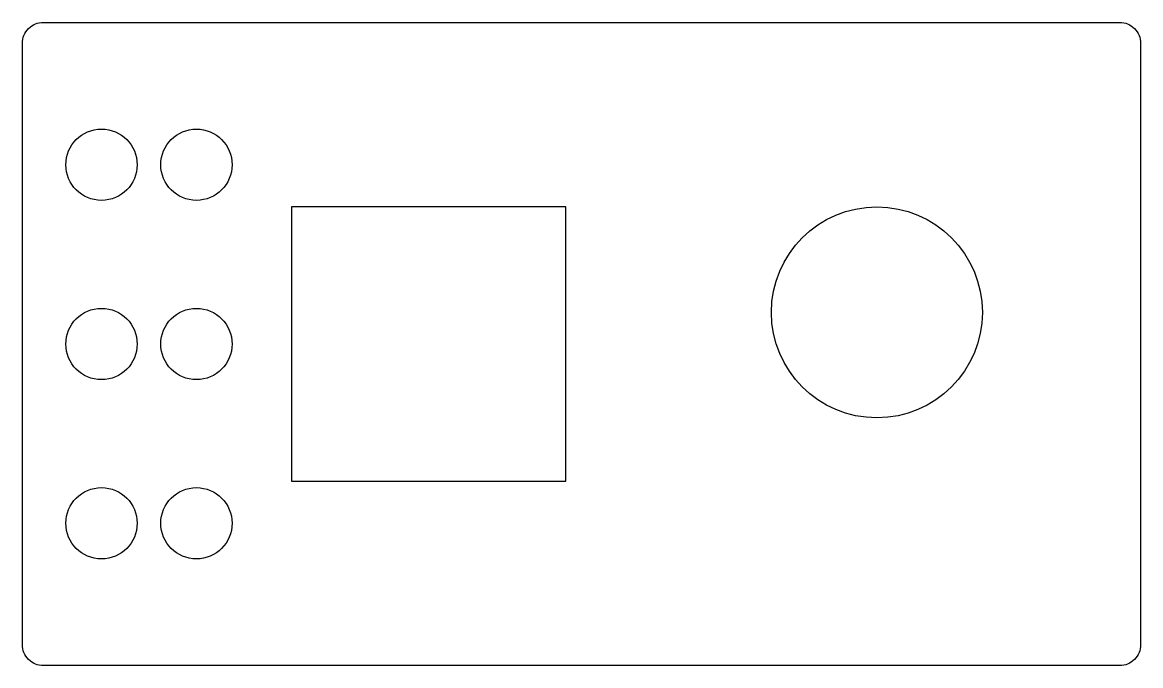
# Model space of a CAD drawing. Header units: millimetres. Extents: x -104 to 2, y -2 to 59.
import ezdxf

# ---------------------------------------------------------------- set-up
doc = ezdxf.new("R2010")
doc.units = ezdxf.units.MM
doc.layers.get('0').update_dxf_attribs({"linetype": 'CONTINUOUS'})

msp = doc.modelspace()

# ---------------------------------------------------------------- linework, layer by layer
msp.add_lwpolyline([(-103.5, -0.5), (-103.5, 56.5, -0.414214), (-101.5, 58.5), (0.5, 58.5, -0.414214), (2.5, 56.5), (2.5, -0.5, -0.414214), (0.5, -2.5), (-101.5, -2.5, -0.414214)], format="xyb", close=True)
msp.add_lwpolyline([(-78, 41), (-78, 15), (-52, 15), (-52, 41)], close=True)
for centre, radius in [((-96, 45), 3.38), ((-87, 45), 3.38), ((-22.5, 31), 10), ((-96, 28), 3.38), ((-87, 28), 3.38), ((-96, 11), 3.38), ((-87, 11), 3.38)]:
    msp.add_circle(centre, radius)

doc.saveas('drawing.dxf')
